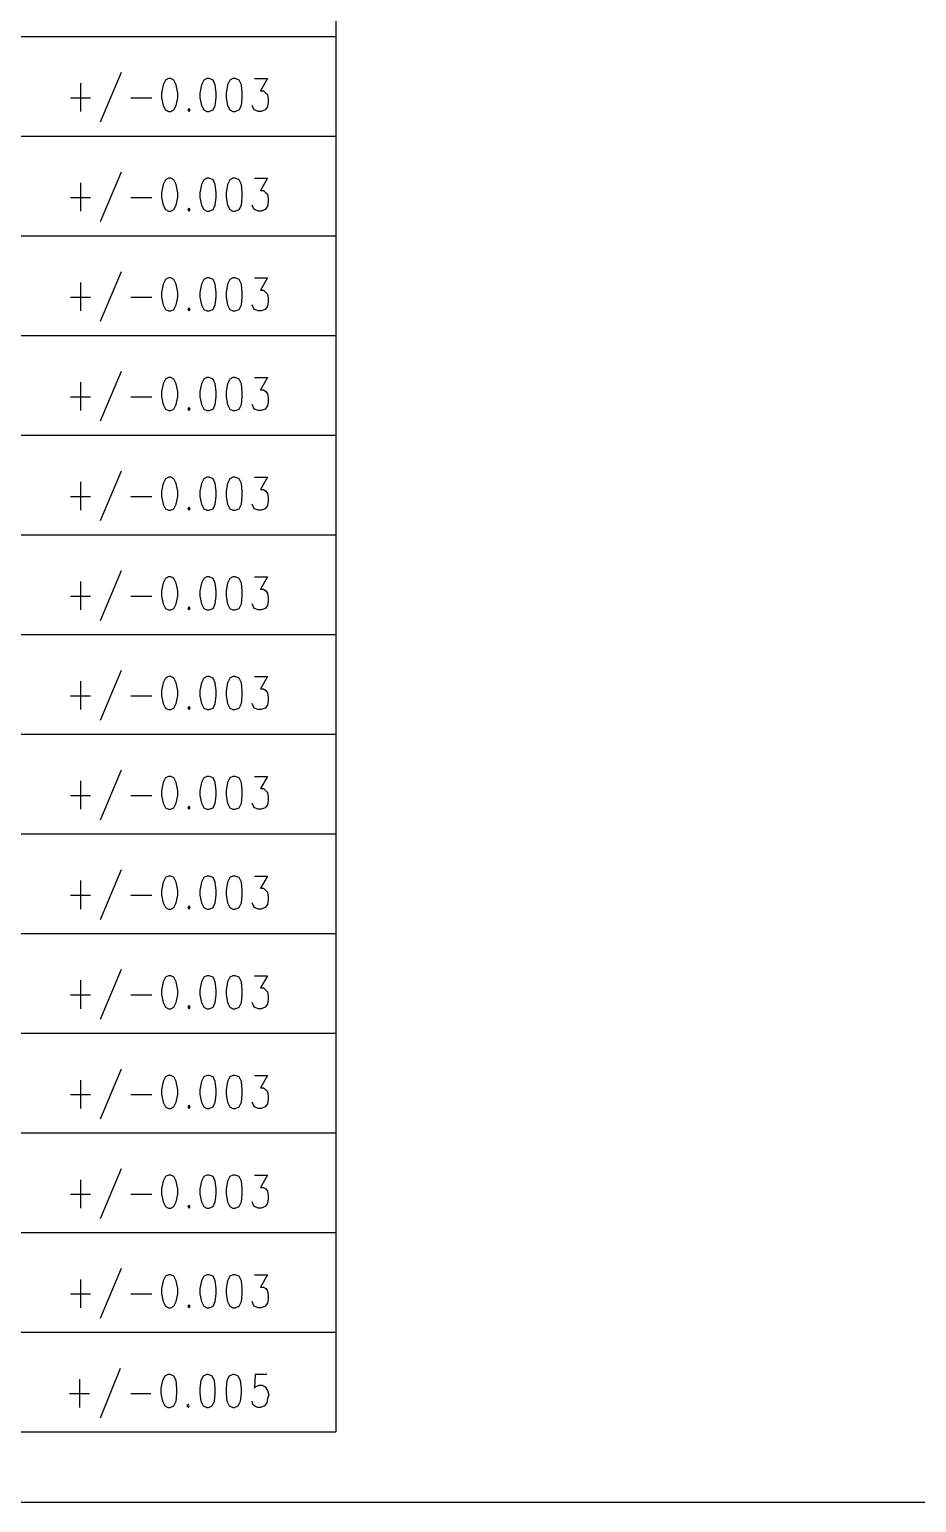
# Model space of a CAD drawing. Extents: x 11.9 to 28.1, y 10.8 to 21.2.
# Drawn here: x 22.159 to 23.315, y 10.799 to 12.72 of the extents above; entities that cross this region are included whole.
import ezdxf

# ---------------------------------------------------------------- set-up
doc = ezdxf.new("R2010")
doc.units = 0
doc.header["$MEASUREMENT"] = 0
doc.layers.add('LAYNR1', color=2, linetype='Continuous')

msp = doc.modelspace()

# ---------------------------------------------------------------- linework, layer by layer
at = {"layer": 'LAYNR1', "color": 7}
for points in [[(22.558, 13.881), (22.558, 10.891)], [(20.997, 12.711), (22.558, 12.711)], [(22.278, 12.664), (22.251, 12.599)], [(22.225, 12.65), (22.225, 12.613)], [(22.336, 12.654), (22.333, 12.648), (22.331, 12.637), (22.331, 12.631), (22.333, 12.621), (22.336, 12.615)], [(22.34, 12.656), (22.336, 12.654)], [(22.352, 12.637), (22.35, 12.648), (22.347, 12.654), (22.343, 12.656), (22.34, 12.656)], [(22.39, 12.656), (22.386, 12.654), (22.383, 12.648), (22.381, 12.637), (22.381, 12.631), (22.383, 12.621), (22.386, 12.615), (22.39, 12.613)], [(22.401, 12.648), (22.398, 12.654), (22.393, 12.656), (22.39, 12.656)], [(22.401, 12.621), (22.402, 12.631), (22.402, 12.637), (22.401, 12.648)], [(22.417, 12.648), (22.415, 12.637), (22.415, 12.631), (22.417, 12.621)], [(22.424, 12.656), (22.42, 12.654), (22.417, 12.648)], [(22.427, 12.613), (22.432, 12.615), (22.435, 12.621), (22.436, 12.631), (22.436, 12.637), (22.435, 12.648), (22.432, 12.654), (22.427, 12.656), (22.424, 12.656)], [(22.452, 12.656), (22.469, 12.656), (22.46, 12.64), (22.464, 12.64), (22.467, 12.637), (22.469, 12.635), (22.47, 12.629)], [(22.212, 12.631), (22.238, 12.631)], [(22.291, 12.631), (22.318, 12.631)], [(22.343, 12.613), (22.347, 12.615), (22.35, 12.621), (22.352, 12.631)], [(22.352, 12.631), (22.352, 12.637)], [(22.393, 12.613), (22.398, 12.615), (22.401, 12.621)], [(22.417, 12.621), (22.42, 12.615), (22.424, 12.613)], [(22.457, 12.613), (22.452, 12.615), (22.451, 12.617), (22.449, 12.621)], [(22.47, 12.629), (22.47, 12.625), (22.469, 12.619), (22.466, 12.615)], [(22.336, 12.615), (22.34, 12.613)], [(22.34, 12.613), (22.343, 12.613)], [(22.367, 12.617), (22.365, 12.615), (22.367, 12.613)], [(22.368, 12.615), (22.367, 12.617)], [(22.367, 12.613), (22.368, 12.615)], [(22.39, 12.613), (22.393, 12.613)], [(22.424, 12.613), (22.427, 12.613)], [(22.461, 12.613), (22.457, 12.613)], [(22.466, 12.615), (22.461, 12.613)], [(20.997, 12.581), (22.558, 12.581)], [(22.278, 12.534), (22.251, 12.469)], [(22.34, 12.526), (22.336, 12.524)], [(22.352, 12.507), (22.35, 12.518), (22.347, 12.524), (22.343, 12.526), (22.34, 12.526)], [(22.39, 12.526), (22.386, 12.524), (22.383, 12.518), (22.381, 12.507), (22.381, 12.501), (22.383, 12.491), (22.386, 12.485), (22.39, 12.483)], [(22.401, 12.518), (22.398, 12.524), (22.393, 12.526), (22.39, 12.526)], [(22.424, 12.526), (22.42, 12.524), (22.417, 12.518)], [(22.427, 12.483), (22.432, 12.485), (22.435, 12.491), (22.436, 12.501), (22.436, 12.507), (22.435, 12.518), (22.432, 12.524), (22.427, 12.526), (22.424, 12.526)], [(22.452, 12.526), (22.469, 12.526), (22.46, 12.51), (22.464, 12.51), (22.467, 12.507), (22.469, 12.505), (22.47, 12.499)], [(22.225, 12.52), (22.225, 12.483)], [(22.336, 12.524), (22.333, 12.518), (22.331, 12.507), (22.331, 12.501), (22.333, 12.491), (22.336, 12.485)], [(22.352, 12.501), (22.352, 12.507)], [(22.401, 12.491), (22.402, 12.501), (22.402, 12.507), (22.401, 12.518)], [(22.417, 12.518), (22.415, 12.507), (22.415, 12.501), (22.417, 12.491)], [(22.212, 12.501), (22.238, 12.501)], [(22.291, 12.501), (22.318, 12.501)], [(22.343, 12.483), (22.347, 12.485), (22.35, 12.491), (22.352, 12.501)], [(22.367, 12.487), (22.365, 12.485), (22.367, 12.483)], [(22.368, 12.485), (22.367, 12.487)], [(22.393, 12.483), (22.398, 12.485), (22.401, 12.491)], [(22.417, 12.491), (22.42, 12.485), (22.424, 12.483)], [(22.457, 12.483), (22.452, 12.485), (22.451, 12.487), (22.449, 12.491)], [(22.47, 12.499), (22.47, 12.495), (22.469, 12.489), (22.466, 12.485)], [(22.336, 12.485), (22.34, 12.483)], [(22.34, 12.483), (22.343, 12.483)], [(22.367, 12.483), (22.368, 12.485)], [(22.39, 12.483), (22.393, 12.483)], [(22.424, 12.483), (22.427, 12.483)], [(22.461, 12.483), (22.457, 12.483)], [(22.466, 12.485), (22.461, 12.483)], [(20.997, 12.451), (22.558, 12.451)], [(22.278, 12.404), (22.251, 12.339)], [(22.336, 12.394), (22.333, 12.388), (22.331, 12.377), (22.331, 12.371), (22.333, 12.361), (22.336, 12.355)], [(22.34, 12.396), (22.336, 12.394)], [(22.352, 12.377), (22.35, 12.388), (22.347, 12.394), (22.343, 12.396), (22.34, 12.396)], [(22.39, 12.396), (22.386, 12.394), (22.383, 12.388), (22.381, 12.377), (22.381, 12.371), (22.383, 12.361), (22.386, 12.355), (22.39, 12.353)], [(22.401, 12.388), (22.398, 12.394), (22.393, 12.396), (22.39, 12.396)], [(22.424, 12.396), (22.42, 12.394), (22.417, 12.388)], [(22.427, 12.353), (22.432, 12.355), (22.435, 12.361), (22.436, 12.371), (22.436, 12.377), (22.435, 12.388), (22.432, 12.394), (22.427, 12.396), (22.424, 12.396)], [(22.452, 12.396), (22.469, 12.396), (22.46, 12.38), (22.464, 12.38), (22.467, 12.377), (22.469, 12.375), (22.47, 12.369)], [(22.225, 12.39), (22.225, 12.353)], [(22.352, 12.371), (22.352, 12.377)], [(22.401, 12.361), (22.402, 12.371), (22.402, 12.377), (22.401, 12.388)], [(22.417, 12.388), (22.415, 12.377), (22.415, 12.371), (22.417, 12.361)], [(22.212, 12.371), (22.238, 12.371)], [(22.291, 12.371), (22.318, 12.371)], [(22.336, 12.355), (22.34, 12.353)], [(22.34, 12.353), (22.343, 12.353)], [(22.343, 12.353), (22.347, 12.355), (22.35, 12.361), (22.352, 12.371)], [(22.367, 12.357), (22.365, 12.355), (22.367, 12.353)], [(22.368, 12.355), (22.367, 12.357)], [(22.367, 12.353), (22.368, 12.355)], [(22.39, 12.353), (22.393, 12.353)], [(22.393, 12.353), (22.398, 12.355), (22.401, 12.361)], [(22.417, 12.361), (22.42, 12.355), (22.424, 12.353)], [(22.424, 12.353), (22.427, 12.353)], [(22.457, 12.353), (22.452, 12.355), (22.451, 12.357), (22.449, 12.361)], [(22.461, 12.353), (22.457, 12.353)], [(22.466, 12.355), (22.461, 12.353)], [(22.47, 12.369), (22.47, 12.365), (22.469, 12.359), (22.466, 12.355)], [(20.997, 12.321), (22.558, 12.321)], [(22.225, 12.26), (22.225, 12.223)], [(22.278, 12.274), (22.251, 12.209)], [(22.336, 12.264), (22.333, 12.258), (22.331, 12.248), (22.331, 12.241), (22.333, 12.231), (22.336, 12.225)], [(22.34, 12.266), (22.336, 12.264)], [(22.352, 12.248), (22.35, 12.258), (22.347, 12.264), (22.343, 12.266), (22.34, 12.266)], [(22.39, 12.266), (22.386, 12.264), (22.383, 12.258), (22.381, 12.248), (22.381, 12.241), (22.383, 12.231), (22.386, 12.225), (22.39, 12.223)], [(22.401, 12.258), (22.398, 12.264), (22.393, 12.266), (22.39, 12.266)], [(22.401, 12.231), (22.402, 12.241), (22.402, 12.248), (22.401, 12.258)], [(22.417, 12.258), (22.415, 12.248), (22.415, 12.241), (22.417, 12.231)], [(22.424, 12.266), (22.42, 12.264), (22.417, 12.258)], [(22.427, 12.223), (22.432, 12.225), (22.435, 12.231), (22.436, 12.241), (22.436, 12.248), (22.435, 12.258), (22.432, 12.264), (22.427, 12.266), (22.424, 12.266)], [(22.452, 12.266), (22.469, 12.266), (22.46, 12.25), (22.464, 12.25), (22.467, 12.248), (22.469, 12.245), (22.47, 12.239)], [(22.212, 12.241), (22.238, 12.241)], [(22.291, 12.241), (22.318, 12.241)], [(22.343, 12.223), (22.347, 12.225), (22.35, 12.231), (22.352, 12.241)], [(22.352, 12.241), (22.352, 12.248)], [(22.47, 12.239), (22.47, 12.235), (22.469, 12.229), (22.466, 12.225)], [(22.336, 12.225), (22.34, 12.223)], [(22.34, 12.223), (22.343, 12.223)], [(22.367, 12.227), (22.365, 12.225), (22.367, 12.223)], [(22.368, 12.225), (22.367, 12.227)], [(22.367, 12.223), (22.368, 12.225)], [(22.39, 12.223), (22.393, 12.223)], [(22.393, 12.223), (22.398, 12.225), (22.401, 12.231)], [(22.417, 12.231), (22.42, 12.225), (22.424, 12.223)], [(22.424, 12.223), (22.427, 12.223)], [(22.457, 12.223), (22.452, 12.225), (22.451, 12.227), (22.449, 12.231)], [(22.461, 12.223), (22.457, 12.223)], [(22.466, 12.225), (22.461, 12.223)], [(20.997, 12.191), (22.558, 12.191)], [(22.278, 12.144), (22.251, 12.079)], [(22.225, 12.13), (22.225, 12.093)], [(22.336, 12.134), (22.333, 12.128), (22.331, 12.118), (22.331, 12.111), (22.333, 12.101), (22.336, 12.095)], [(22.34, 12.136), (22.336, 12.134)], [(22.352, 12.118), (22.35, 12.128), (22.347, 12.134), (22.343, 12.136), (22.34, 12.136)], [(22.39, 12.136), (22.386, 12.134), (22.383, 12.128), (22.381, 12.118), (22.381, 12.111), (22.383, 12.101), (22.386, 12.095), (22.39, 12.093)], [(22.401, 12.128), (22.398, 12.134), (22.393, 12.136), (22.39, 12.136)], [(22.401, 12.101), (22.402, 12.111), (22.402, 12.118), (22.401, 12.128)], [(22.417, 12.128), (22.415, 12.118), (22.415, 12.111), (22.417, 12.101)], [(22.424, 12.136), (22.42, 12.134), (22.417, 12.128)], [(22.427, 12.093), (22.432, 12.095), (22.435, 12.101), (22.436, 12.111), (22.436, 12.118), (22.435, 12.128), (22.432, 12.134), (22.427, 12.136), (22.424, 12.136)], [(22.452, 12.136), (22.469, 12.136), (22.46, 12.12), (22.464, 12.12), (22.467, 12.118), (22.469, 12.115), (22.47, 12.109)], [(22.212, 12.111), (22.238, 12.111)], [(22.291, 12.111), (22.318, 12.111)], [(22.343, 12.093), (22.347, 12.095), (22.35, 12.101), (22.352, 12.111)], [(22.352, 12.111), (22.352, 12.118)], [(22.47, 12.109), (22.47, 12.105), (22.469, 12.099), (22.466, 12.095)], [(22.336, 12.095), (22.34, 12.093)], [(22.34, 12.093), (22.343, 12.093)], [(22.367, 12.097), (22.365, 12.095), (22.367, 12.093)], [(22.368, 12.095), (22.367, 12.097)], [(22.367, 12.093), (22.368, 12.095)], [(22.39, 12.093), (22.393, 12.093)], [(22.393, 12.093), (22.398, 12.095), (22.401, 12.101)], [(22.417, 12.101), (22.42, 12.095), (22.424, 12.093)], [(22.424, 12.093), (22.427, 12.093)], [(22.457, 12.093), (22.452, 12.095), (22.451, 12.097), (22.449, 12.101)], [(22.461, 12.093), (22.457, 12.093)], [(22.466, 12.095), (22.461, 12.093)], [(20.997, 12.061), (22.558, 12.061)], [(22.278, 12.014), (22.251, 11.949)], [(22.225, 12), (22.225, 11.963)], [(22.336, 12.004), (22.333, 11.998), (22.331, 11.988), (22.331, 11.981), (22.333, 11.971), (22.336, 11.965)], [(22.34, 12.006), (22.336, 12.004)], [(22.352, 11.988), (22.35, 11.998), (22.347, 12.004), (22.343, 12.006), (22.34, 12.006)], [(22.352, 11.981), (22.352, 11.988)], [(22.39, 12.006), (22.386, 12.004), (22.383, 11.998), (22.381, 11.988), (22.381, 11.981), (22.383, 11.971), (22.386, 11.965), (22.39, 11.963)], [(22.401, 11.998), (22.398, 12.004), (22.393, 12.006), (22.39, 12.006)], [(22.401, 11.971), (22.402, 11.981), (22.402, 11.988), (22.401, 11.998)], [(22.417, 11.998), (22.415, 11.988), (22.415, 11.981), (22.417, 11.971)], [(22.424, 12.006), (22.42, 12.004), (22.417, 11.998)], [(22.427, 11.963), (22.432, 11.965), (22.435, 11.971), (22.436, 11.981), (22.436, 11.988), (22.435, 11.998), (22.432, 12.004), (22.427, 12.006), (22.424, 12.006)], [(22.452, 12.006), (22.469, 12.006), (22.46, 11.99), (22.464, 11.99), (22.467, 11.988), (22.469, 11.985), (22.47, 11.979)], [(22.212, 11.981), (22.238, 11.981)], [(22.291, 11.981), (22.318, 11.981)], [(22.343, 11.963), (22.347, 11.965), (22.35, 11.971), (22.352, 11.981)], [(22.393, 11.963), (22.398, 11.965), (22.401, 11.971)], [(22.417, 11.971), (22.42, 11.965), (22.424, 11.963)], [(22.457, 11.963), (22.452, 11.965), (22.451, 11.967), (22.449, 11.971)], [(22.47, 11.979), (22.47, 11.975), (22.469, 11.969), (22.466, 11.965)], [(22.336, 11.965), (22.34, 11.963)], [(22.34, 11.963), (22.343, 11.963)], [(22.367, 11.967), (22.365, 11.965), (22.367, 11.963)], [(22.368, 11.965), (22.367, 11.967)], [(22.367, 11.963), (22.368, 11.965)], [(22.39, 11.963), (22.393, 11.963)], [(22.424, 11.963), (22.427, 11.963)], [(22.461, 11.963), (22.457, 11.963)], [(22.466, 11.965), (22.461, 11.963)], [(20.997, 11.931), (22.558, 11.931)], [(22.278, 11.884), (22.251, 11.819)], [(22.336, 11.874), (22.333, 11.868), (22.331, 11.858), (22.331, 11.851), (22.333, 11.841), (22.336, 11.835)], [(22.34, 11.876), (22.336, 11.874)], [(22.352, 11.858), (22.35, 11.868), (22.347, 11.874), (22.343, 11.876), (22.34, 11.876)], [(22.39, 11.876), (22.386, 11.874), (22.383, 11.868), (22.381, 11.858), (22.381, 11.851), (22.383, 11.841), (22.386, 11.835), (22.39, 11.833)], [(22.401, 11.868), (22.398, 11.874), (22.393, 11.876), (22.39, 11.876)], [(22.424, 11.876), (22.42, 11.874), (22.417, 11.868)], [(22.427, 11.833), (22.432, 11.835), (22.435, 11.841), (22.436, 11.851), (22.436, 11.858), (22.435, 11.868), (22.432, 11.874), (22.427, 11.876), (22.424, 11.876)], [(22.452, 11.876), (22.469, 11.876), (22.46, 11.86), (22.464, 11.86), (22.467, 11.858), (22.469, 11.855), (22.47, 11.849)], [(22.225, 11.87), (22.225, 11.833)], [(22.352, 11.851), (22.352, 11.858)], [(22.401, 11.841), (22.402, 11.851), (22.402, 11.858), (22.401, 11.868)], [(22.417, 11.868), (22.415, 11.858), (22.415, 11.851), (22.417, 11.841)], [(22.212, 11.851), (22.238, 11.851)], [(22.291, 11.851), (22.318, 11.851)], [(22.336, 11.835), (22.34, 11.833)], [(22.343, 11.833), (22.347, 11.835), (22.35, 11.841), (22.352, 11.851)], [(22.367, 11.837), (22.365, 11.835), (22.367, 11.833)], [(22.368, 11.835), (22.367, 11.837)], [(22.367, 11.833), (22.368, 11.835)], [(22.393, 11.833), (22.398, 11.835), (22.401, 11.841)], [(22.417, 11.841), (22.42, 11.835), (22.424, 11.833)], [(22.457, 11.833), (22.452, 11.835), (22.451, 11.837), (22.449, 11.841)], [(22.466, 11.835), (22.461, 11.833)], [(22.47, 11.849), (22.47, 11.845), (22.469, 11.839), (22.466, 11.835)], [(22.34, 11.833), (22.343, 11.833)], [(22.39, 11.833), (22.393, 11.833)], [(22.424, 11.833), (22.427, 11.833)], [(22.461, 11.833), (22.457, 11.833)], [(20.997, 11.801), (22.558, 11.801)], [(22.225, 11.74), (22.225, 11.703)], [(22.278, 11.754), (22.251, 11.689)], [(22.336, 11.744), (22.333, 11.738), (22.331, 11.727), (22.331, 11.721), (22.333, 11.711), (22.336, 11.705)], [(22.34, 11.746), (22.336, 11.744)], [(22.352, 11.727), (22.35, 11.738), (22.347, 11.744), (22.343, 11.746), (22.34, 11.746)], [(22.39, 11.746), (22.386, 11.744), (22.383, 11.738), (22.381, 11.727), (22.381, 11.721), (22.383, 11.711), (22.386, 11.705), (22.39, 11.703)], [(22.401, 11.738), (22.398, 11.744), (22.393, 11.746), (22.39, 11.746)], [(22.401, 11.711), (22.402, 11.721), (22.402, 11.727), (22.401, 11.738)], [(22.417, 11.738), (22.415, 11.727), (22.415, 11.721), (22.417, 11.711)], [(22.424, 11.746), (22.42, 11.744), (22.417, 11.738)], [(22.427, 11.703), (22.432, 11.705), (22.435, 11.711), (22.436, 11.721), (22.436, 11.727), (22.435, 11.738), (22.432, 11.744), (22.427, 11.746), (22.424, 11.746)], [(22.452, 11.746), (22.469, 11.746), (22.46, 11.73), (22.464, 11.73), (22.467, 11.727), (22.469, 11.725), (22.47, 11.719)], [(22.212, 11.721), (22.238, 11.721)], [(22.291, 11.721), (22.318, 11.721)], [(22.343, 11.703), (22.347, 11.705), (22.35, 11.711), (22.352, 11.721)], [(22.352, 11.721), (22.352, 11.727)], [(22.47, 11.719), (22.47, 11.715), (22.469, 11.709), (22.466, 11.705)], [(22.336, 11.705), (22.34, 11.703)], [(22.34, 11.703), (22.343, 11.703)], [(22.367, 11.707), (22.365, 11.705), (22.367, 11.703)], [(22.368, 11.705), (22.367, 11.707)], [(22.367, 11.703), (22.368, 11.705)], [(22.39, 11.703), (22.393, 11.703)], [(22.393, 11.703), (22.398, 11.705), (22.401, 11.711)], [(22.417, 11.711), (22.42, 11.705), (22.424, 11.703)], [(22.424, 11.703), (22.427, 11.703)], [(22.457, 11.703), (22.452, 11.705), (22.451, 11.707), (22.449, 11.711)], [(22.461, 11.703), (22.457, 11.703)], [(22.466, 11.705), (22.461, 11.703)], [(20.997, 11.671), (22.558, 11.671)], [(22.278, 11.624), (22.251, 11.559)], [(22.225, 11.61), (22.225, 11.573)], [(22.336, 11.614), (22.333, 11.608), (22.331, 11.597), (22.331, 11.591), (22.333, 11.581), (22.336, 11.575)], [(22.34, 11.616), (22.336, 11.614)], [(22.352, 11.597), (22.35, 11.608), (22.347, 11.614), (22.343, 11.616), (22.34, 11.616)], [(22.39, 11.616), (22.386, 11.614), (22.383, 11.608), (22.381, 11.597), (22.381, 11.591), (22.383, 11.581), (22.386, 11.575), (22.39, 11.573)], [(22.401, 11.608), (22.398, 11.614), (22.393, 11.616), (22.39, 11.616)], [(22.401, 11.581), (22.402, 11.591), (22.402, 11.597), (22.401, 11.608)], [(22.417, 11.608), (22.415, 11.597), (22.415, 11.591), (22.417, 11.581)], [(22.424, 11.616), (22.42, 11.614), (22.417, 11.608)], [(22.427, 11.573), (22.432, 11.575), (22.435, 11.581), (22.436, 11.591), (22.436, 11.597), (22.435, 11.608), (22.432, 11.614), (22.427, 11.616), (22.424, 11.616)], [(22.452, 11.616), (22.469, 11.616), (22.46, 11.6), (22.464, 11.6), (22.467, 11.597), (22.469, 11.595), (22.47, 11.589)], [(22.212, 11.591), (22.238, 11.591)], [(22.291, 11.591), (22.318, 11.591)], [(22.343, 11.573), (22.347, 11.575), (22.35, 11.581), (22.352, 11.591)], [(22.352, 11.591), (22.352, 11.597)], [(22.47, 11.589), (22.47, 11.585), (22.469, 11.579), (22.466, 11.575)], [(22.336, 11.575), (22.34, 11.573)], [(22.34, 11.573), (22.343, 11.573)], [(22.367, 11.577), (22.365, 11.575), (22.367, 11.573)], [(22.368, 11.575), (22.367, 11.577)], [(22.367, 11.573), (22.368, 11.575)], [(22.39, 11.573), (22.393, 11.573)], [(22.393, 11.573), (22.398, 11.575), (22.401, 11.581)], [(22.417, 11.581), (22.42, 11.575), (22.424, 11.573)], [(22.424, 11.573), (22.427, 11.573)], [(22.457, 11.573), (22.452, 11.575), (22.451, 11.577), (22.449, 11.581)], [(22.461, 11.573), (22.457, 11.573)], [(22.466, 11.575), (22.461, 11.573)], [(20.997, 11.541), (22.558, 11.541)], [(22.278, 11.494), (22.251, 11.429)], [(22.225, 11.48), (22.225, 11.443)], [(22.336, 11.484), (22.333, 11.478), (22.331, 11.467), (22.331, 11.461), (22.333, 11.451), (22.336, 11.445)], [(22.34, 11.486), (22.336, 11.484)], [(22.352, 11.467), (22.35, 11.478), (22.347, 11.484), (22.343, 11.486), (22.34, 11.486)], [(22.39, 11.486), (22.386, 11.484), (22.383, 11.478), (22.381, 11.467), (22.381, 11.461), (22.383, 11.451), (22.386, 11.445), (22.39, 11.443)], [(22.401, 11.478), (22.398, 11.484), (22.393, 11.486), (22.39, 11.486)], [(22.401, 11.451), (22.402, 11.461), (22.402, 11.467), (22.401, 11.478)], [(22.417, 11.478), (22.415, 11.467), (22.415, 11.461), (22.417, 11.451)], [(22.424, 11.486), (22.42, 11.484), (22.417, 11.478)], [(22.427, 11.443), (22.432, 11.445), (22.435, 11.451), (22.436, 11.461), (22.436, 11.467), (22.435, 11.478), (22.432, 11.484), (22.427, 11.486), (22.424, 11.486)], [(22.452, 11.486), (22.469, 11.486), (22.46, 11.47), (22.464, 11.47), (22.467, 11.467), (22.469, 11.465), (22.47, 11.459)], [(22.212, 11.461), (22.238, 11.461)], [(22.291, 11.461), (22.318, 11.461)], [(22.343, 11.443), (22.347, 11.445), (22.35, 11.451), (22.352, 11.461)], [(22.352, 11.461), (22.352, 11.467)], [(22.393, 11.443), (22.398, 11.445), (22.401, 11.451)], [(22.417, 11.451), (22.42, 11.445), (22.424, 11.443)], [(22.457, 11.443), (22.452, 11.445), (22.451, 11.447), (22.449, 11.451)], [(22.47, 11.459), (22.47, 11.455), (22.469, 11.449), (22.466, 11.445)], [(22.336, 11.445), (22.34, 11.443)], [(22.34, 11.443), (22.343, 11.443)], [(22.367, 11.447), (22.365, 11.445), (22.367, 11.443)], [(22.368, 11.445), (22.367, 11.447)], [(22.367, 11.443), (22.368, 11.445)], [(22.39, 11.443), (22.393, 11.443)], [(22.424, 11.443), (22.427, 11.443)], [(22.461, 11.443), (22.457, 11.443)], [(22.466, 11.445), (22.461, 11.443)], [(20.997, 11.411), (22.558, 11.411)], [(22.278, 11.364), (22.251, 11.299)], [(22.336, 11.354), (22.333, 11.348), (22.331, 11.337), (22.331, 11.331), (22.333, 11.321), (22.336, 11.315)], [(22.34, 11.356), (22.336, 11.354)], [(22.352, 11.337), (22.35, 11.348), (22.347, 11.354), (22.343, 11.356), (22.34, 11.356)], [(22.39, 11.356), (22.386, 11.354), (22.383, 11.348), (22.381, 11.337), (22.381, 11.331), (22.383, 11.321), (22.386, 11.315), (22.39, 11.313)], [(22.401, 11.348), (22.398, 11.354), (22.393, 11.356), (22.39, 11.356)], [(22.424, 11.356), (22.42, 11.354), (22.417, 11.348)], [(22.427, 11.313), (22.432, 11.315), (22.435, 11.321), (22.436, 11.331), (22.436, 11.337), (22.435, 11.348), (22.432, 11.354), (22.427, 11.356), (22.424, 11.356)], [(22.452, 11.356), (22.469, 11.356), (22.46, 11.34), (22.464, 11.34), (22.467, 11.337), (22.469, 11.335), (22.47, 11.329)], [(22.225, 11.35), (22.225, 11.313)], [(22.352, 11.331), (22.352, 11.337)], [(22.401, 11.321), (22.402, 11.331), (22.402, 11.337), (22.401, 11.348)], [(22.417, 11.348), (22.415, 11.337), (22.415, 11.331), (22.417, 11.321)], [(22.212, 11.331), (22.238, 11.331)], [(22.291, 11.331), (22.318, 11.331)], [(22.336, 11.315), (22.34, 11.313)], [(22.343, 11.313), (22.347, 11.315), (22.35, 11.321), (22.352, 11.331)], [(22.367, 11.317), (22.365, 11.315), (22.367, 11.313)], [(22.368, 11.315), (22.367, 11.317)], [(22.367, 11.313), (22.368, 11.315)], [(22.393, 11.313), (22.398, 11.315), (22.401, 11.321)], [(22.417, 11.321), (22.42, 11.315), (22.424, 11.313)], [(22.457, 11.313), (22.452, 11.315), (22.451, 11.317), (22.449, 11.321)], [(22.466, 11.315), (22.461, 11.313)], [(22.47, 11.329), (22.47, 11.325), (22.469, 11.319), (22.466, 11.315)], [(22.34, 11.313), (22.343, 11.313)], [(22.39, 11.313), (22.393, 11.313)], [(22.424, 11.313), (22.427, 11.313)], [(22.461, 11.313), (22.457, 11.313)], [(20.997, 11.281), (22.558, 11.281)], [(22.225, 11.22), (22.225, 11.183)], [(22.278, 11.234), (22.251, 11.169)], [(22.336, 11.224), (22.333, 11.218), (22.331, 11.208), (22.331, 11.201), (22.333, 11.191), (22.336, 11.185)], [(22.34, 11.226), (22.336, 11.224)], [(22.352, 11.208), (22.35, 11.218), (22.347, 11.224), (22.343, 11.226), (22.34, 11.226)], [(22.39, 11.226), (22.386, 11.224), (22.383, 11.218), (22.381, 11.208), (22.381, 11.201), (22.383, 11.191), (22.386, 11.185), (22.39, 11.183)], [(22.401, 11.218), (22.398, 11.224), (22.393, 11.226), (22.39, 11.226)], [(22.424, 11.226), (22.42, 11.224), (22.417, 11.218)], [(22.427, 11.183), (22.432, 11.185), (22.435, 11.191), (22.436, 11.201), (22.436, 11.208), (22.435, 11.218), (22.432, 11.224), (22.427, 11.226), (22.424, 11.226)], [(22.452, 11.226), (22.469, 11.226), (22.46, 11.21), (22.464, 11.21), (22.467, 11.208), (22.469, 11.205), (22.47, 11.199)], [(22.212, 11.201), (22.238, 11.201)], [(22.291, 11.201), (22.318, 11.201)], [(22.343, 11.183), (22.347, 11.185), (22.35, 11.191), (22.352, 11.201)], [(22.352, 11.201), (22.352, 11.208)], [(22.401, 11.191), (22.402, 11.201), (22.402, 11.208), (22.401, 11.218)], [(22.417, 11.218), (22.415, 11.208), (22.415, 11.201), (22.417, 11.191)], [(22.336, 11.185), (22.34, 11.183)], [(22.34, 11.183), (22.343, 11.183)], [(22.367, 11.187), (22.365, 11.185), (22.367, 11.183)], [(22.368, 11.185), (22.367, 11.187)], [(22.367, 11.183), (22.368, 11.185)], [(22.39, 11.183), (22.393, 11.183)], [(22.393, 11.183), (22.398, 11.185), (22.401, 11.191)], [(22.417, 11.191), (22.42, 11.185), (22.424, 11.183)], [(22.424, 11.183), (22.427, 11.183)], [(22.457, 11.183), (22.452, 11.185), (22.451, 11.187), (22.449, 11.191)], [(22.461, 11.183), (22.457, 11.183)], [(22.466, 11.185), (22.461, 11.183)], [(22.47, 11.199), (22.47, 11.195), (22.469, 11.189), (22.466, 11.185)], [(20.997, 11.151), (22.558, 11.151)], [(22.278, 11.104), (22.251, 11.039)], [(22.225, 11.09), (22.225, 11.053)], [(22.336, 11.094), (22.333, 11.088), (22.331, 11.078), (22.331, 11.071), (22.333, 11.061), (22.336, 11.055)], [(22.34, 11.096), (22.336, 11.094)], [(22.352, 11.078), (22.35, 11.088), (22.347, 11.094), (22.343, 11.096), (22.34, 11.096)], [(22.39, 11.096), (22.386, 11.094), (22.383, 11.088), (22.381, 11.078), (22.381, 11.071), (22.383, 11.061), (22.386, 11.055), (22.39, 11.053)], [(22.401, 11.088), (22.398, 11.094), (22.393, 11.096), (22.39, 11.096)], [(22.401, 11.061), (22.402, 11.071), (22.402, 11.078), (22.401, 11.088)], [(22.417, 11.088), (22.415, 11.078), (22.415, 11.071), (22.417, 11.061)], [(22.424, 11.096), (22.42, 11.094), (22.417, 11.088)], [(22.427, 11.053), (22.432, 11.055), (22.435, 11.061), (22.436, 11.071), (22.436, 11.078), (22.435, 11.088), (22.432, 11.094), (22.427, 11.096), (22.424, 11.096)], [(22.452, 11.096), (22.469, 11.096), (22.46, 11.08), (22.464, 11.08), (22.467, 11.078), (22.469, 11.075), (22.47, 11.069)], [(22.212, 11.071), (22.238, 11.071)], [(22.291, 11.071), (22.318, 11.071)], [(22.343, 11.053), (22.347, 11.055), (22.35, 11.061), (22.352, 11.071)], [(22.352, 11.071), (22.352, 11.078)], [(22.47, 11.069), (22.47, 11.065), (22.469, 11.059), (22.466, 11.055)], [(22.336, 11.055), (22.34, 11.053)], [(22.34, 11.053), (22.343, 11.053)], [(22.367, 11.057), (22.365, 11.055), (22.367, 11.053)], [(22.368, 11.055), (22.367, 11.057)], [(22.367, 11.053), (22.368, 11.055)], [(22.39, 11.053), (22.393, 11.053)], [(22.393, 11.053), (22.398, 11.055), (22.401, 11.061)], [(22.417, 11.061), (22.42, 11.055), (22.424, 11.053)], [(22.424, 11.053), (22.427, 11.053)], [(22.457, 11.053), (22.452, 11.055), (22.451, 11.057), (22.449, 11.061)], [(22.461, 11.053), (22.457, 11.053)], [(22.466, 11.055), (22.461, 11.053)], [(20.997, 11.021), (22.558, 11.021)], [(22.277, 10.974), (22.251, 10.909)], [(22.224, 10.96), (22.224, 10.923)], [(22.339, 10.966), (22.335, 10.964), (22.332, 10.958), (22.33, 10.948), (22.33, 10.941), (22.332, 10.931), (22.335, 10.925), (22.339, 10.923)], [(22.342, 10.923), (22.347, 10.925), (22.35, 10.931), (22.351, 10.941), (22.351, 10.948), (22.35, 10.958), (22.347, 10.964), (22.342, 10.966), (22.339, 10.966)], [(22.39, 10.966), (22.385, 10.964), (22.382, 10.958), (22.381, 10.948), (22.381, 10.941), (22.382, 10.931), (22.385, 10.925), (22.39, 10.923)], [(22.392, 10.923), (22.397, 10.925), (22.4, 10.931), (22.401, 10.941), (22.401, 10.948), (22.4, 10.958), (22.397, 10.964), (22.392, 10.966), (22.39, 10.966)], [(22.424, 10.966), (22.419, 10.964), (22.416, 10.958), (22.415, 10.948), (22.415, 10.941), (22.416, 10.931), (22.419, 10.925), (22.424, 10.923)], [(22.426, 10.923), (22.431, 10.925), (22.434, 10.931), (22.435, 10.941), (22.435, 10.948), (22.434, 10.958), (22.431, 10.964), (22.426, 10.966), (22.424, 10.966)], [(22.468, 10.966), (22.453, 10.966), (22.452, 10.948), (22.453, 10.95), (22.458, 10.952), (22.462, 10.952), (22.466, 10.95), (22.469, 10.945), (22.471, 10.939)], [(22.211, 10.941), (22.237, 10.941)], [(22.291, 10.941), (22.317, 10.941)], [(22.456, 10.923), (22.452, 10.925), (22.45, 10.927), (22.449, 10.931)], [(22.471, 10.939), (22.469, 10.935), (22.468, 10.929), (22.465, 10.925), (22.46, 10.923)], [(22.339, 10.923), (22.342, 10.923)], [(22.366, 10.927), (22.364, 10.925), (22.366, 10.923)], [(22.366, 10.923), (22.367, 10.925), (22.366, 10.927)], [(22.39, 10.923), (22.392, 10.923)], [(22.424, 10.923), (22.426, 10.923)], [(22.46, 10.923), (22.456, 10.923)], [(20.997, 10.891), (22.558, 10.891)], [(28.093, 10.799), (11.892, 10.799)]]:
    msp.add_lwpolyline(points, dxfattribs=at)

doc.saveas('drawing.dxf')
